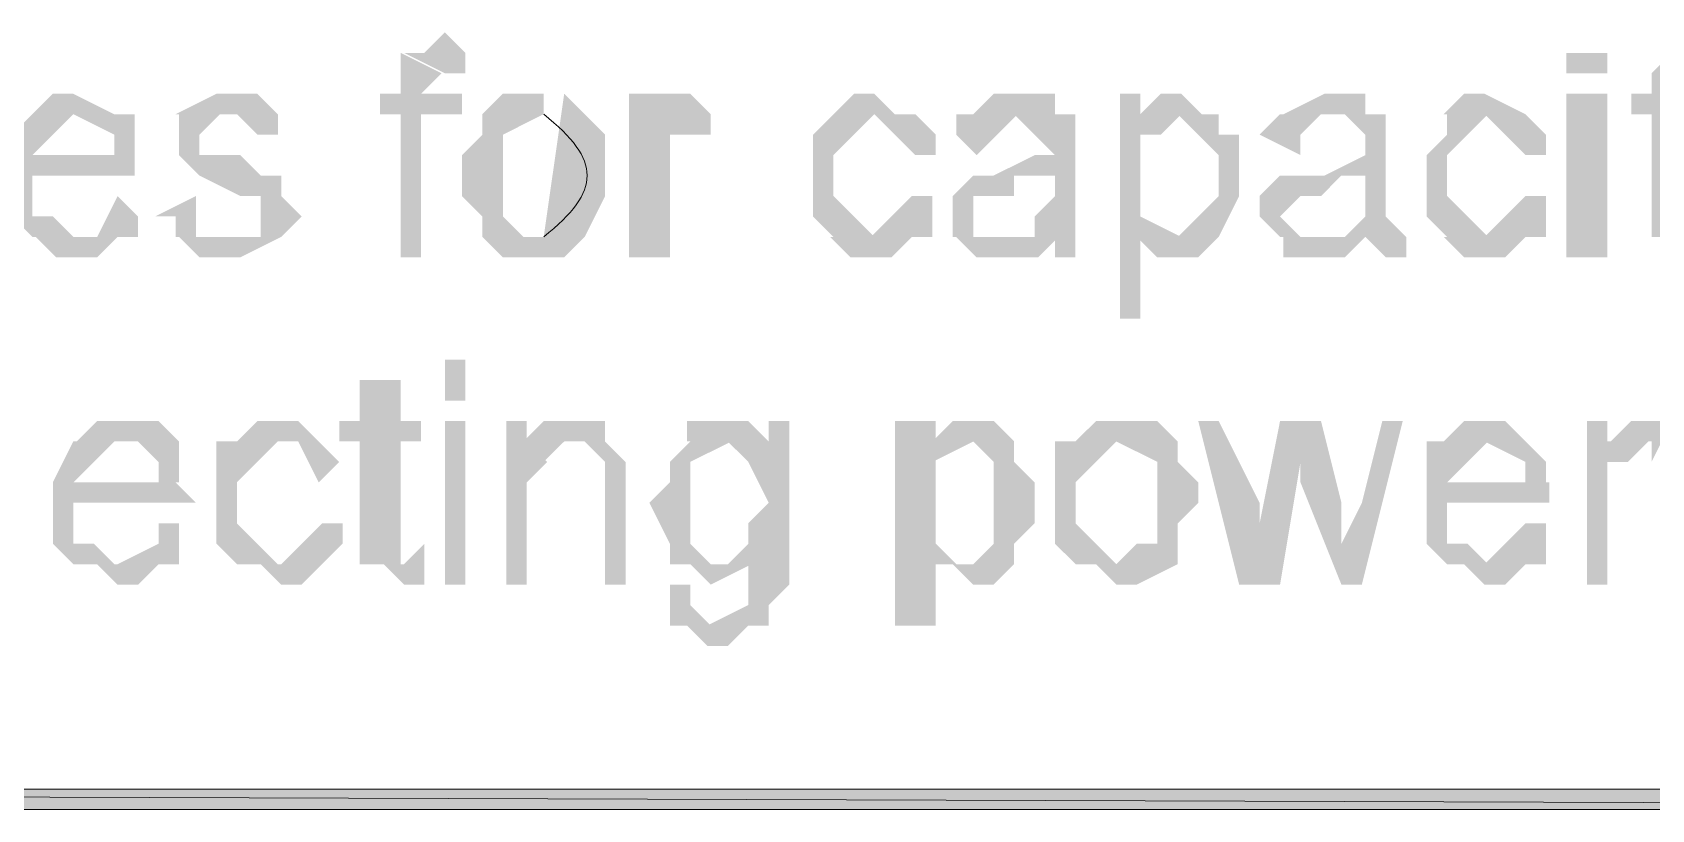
# Model space of a CAD drawing. Header units: millimetres. Extents: x 41 to 1635, y 11 to 1528.
# Drawn here: x 1480.17 to 1513.36, y 1135.36 to 1151.29 of the extents above; entities that cross this region are included whole.
import ezdxf

# ---------------------------------------------------------------- set-up
doc = ezdxf.new("R2010")
doc.units = ezdxf.units.MM
doc.header["$LTSCALE"] = 8
for name, color, linetype in [('1', 7, 'CONTINUOUS'), ('PDF2_Geometry', 7, 'CONTINUOUS'), ('PDF2_Solid Fills', 7, 'CONTINUOUS')]:
    doc.layers.add(name, color=color, linetype=linetype)

# ---------------------------------------------------------------- blocks, each defined once
blk = doc.blocks.new('Sinee')
at = {"layer": 'PDF2_Solid Fills', "transparency": 33554559}
for points in [[(243.7, -376.642), (243.28, -377.061), (242.861, -377.061), (243.7, -377.48), (244.119, -377.48), (244.119, -377.061)], [(242.791, -377.061), (242.791, -377.9), (242.372, -377.9), (242.372, -378.319), (242.791, -378.319), (242.791, -381.255), (243.21, -381.255), (243.21, -378.319), (244.049, -378.319), (244.049, -377.9), (243.21, -377.9), (243.63, -377.48)], [(268.86, -377.061), (268.441, -377.48), (268.441, -377.9), (268.022, -377.9), (268.022, -378.319), (268.441, -378.319), (268.441, -380.835), (269.28, -380.835), (268.86, -380.416), (268.86, -378.319), (269.28, -378.319), (269.28, -377.9), (268.86, -377.9)], [(236.081, -377.9), (235.662, -377.9), (235.243, -378.319), (236.081, -378.319), (236.92, -378.739), (236.92, -379.158), (235.243, -379.158), (237.339, -379.577), (237.339, -378.319), (236.92, -378.319)], [(239.017, -377.9), (238.178, -378.319), (239.436, -378.319), (239.856, -378.739), (240.275, -378.739), (240.275, -378.319), (239.856, -377.9)], [(248.312, -377.9), (247.474, -377.9), (247.474, -381.255), (248.312, -381.255), (248.312, -378.739), (248.732, -378.739), (248.312, -378.739)], [(248.732, -377.9), (248.313, -377.9), (248.313, -378.739), (249.151, -378.739), (249.151, -378.319)], [(252.506, -377.9), (252.087, -377.9), (251.667, -378.319), (252.506, -378.319), (252.925, -378.739), (253.344, -379.158), (253.764, -379.158), (253.764, -378.739), (253.344, -378.319), (252.925, -378.319)], [(255.371, -377.9), (254.952, -377.9), (254.533, -378.319), (254.113, -378.319), (255.371, -378.319), (256.21, -379.158), (255.791, -379.158), (254.952, -379.577), (254.533, -379.577), (256.21, -379.577), (256.21, -379.997), (255.791, -380.416), (255.791, -380.835), (256.21, -380.835), (256.21, -381.255), (256.629, -381.255), (256.629, -378.319), (256.21, -378.319), (256.21, -377.9)], [(257.957, -377.9), (257.538, -377.9), (257.538, -382.513), (257.957, -382.513), (257.957, -380.835), (259.635, -380.835), (258.796, -380.835), (257.957, -380.416), (257.957, -378.739), (258.376, -378.739), (257.957, -378.319)], [(258.796, -377.9), (258.377, -377.9), (257.957, -378.319), (258.377, -378.739), (258.796, -378.319), (259.635, -378.319), (259.215, -378.319)], [(262.151, -377.9), (261.732, -377.9), (260.893, -378.319), (262.151, -378.319), (262.57, -378.739), (262.57, -379.158), (261.732, -379.577), (260.893, -379.577), (262.57, -379.577), (262.57, -380.416), (262.151, -380.835), (262.57, -380.835), (262.99, -381.255), (263.409, -381.255), (263.409, -380.835), (262.99, -380.416), (262.99, -378.319), (262.57, -378.319), (262.57, -377.9)], [(265.016, -377.9), (264.597, -377.9), (264.178, -378.319), (265.016, -378.319), (265.855, -379.158), (266.274, -379.158), (266.274, -378.739), (265.855, -378.319)], [(235.243, -378.319), (234.823, -378.739), (234.823, -380.416), (235.243, -380.835), (236.081, -380.835), (235.662, -380.416), (235.243, -380.416), (235.243, -379.577), (237.339, -379.577), (235.243, -379.158), (236.081, -378.319)], [(238.248, -378.319), (238.248, -379.158), (238.667, -379.577), (239.506, -379.997), (239.925, -379.997), (239.925, -380.835), (238.248, -380.835), (238.667, -381.255), (239.506, -381.255), (240.345, -380.835), (240.764, -380.416), (240.345, -379.997), (240.345, -379.577), (239.925, -379.577), (239.506, -379.158), (238.667, -379.158), (238.667, -378.739), (239.087, -378.319)], [(244.468, -378.319), (244.468, -378.739), (244.049, -379.158), (244.049, -379.997), (244.468, -380.416), (244.468, -380.835), (245.726, -380.835), (245.307, -380.835), (244.888, -380.416), (244.888, -378.739), (245.726, -378.319)], [(251.667, -378.319), (251.248, -378.739), (251.248, -380.416), (251.667, -380.835), (252.506, -380.835), (251.667, -379.997), (251.667, -379.158), (252.506, -378.319)], [(259.565, -378.319), (258.726, -378.319), (259.146, -378.739), (259.565, -379.158), (259.565, -379.997), (258.726, -380.835), (259.565, -380.835), (259.984, -379.997), (259.984, -378.739), (259.565, -378.739)], [(260.823, -378.319), (260.404, -378.739), (261.242, -379.158), (261.242, -378.739), (261.662, -378.319)], [(264.248, -378.319), (264.248, -378.739), (263.828, -379.158), (263.828, -380.416), (264.248, -380.835), (265.086, -380.835), (264.248, -379.997), (264.248, -379.158), (265.086, -378.319)], [(254.533, -379.577), (254.113, -379.997), (254.113, -380.835), (254.952, -380.835), (254.533, -380.835), (254.533, -379.997), (255.371, -379.997), (255.371, -379.577), (256.21, -379.577)], [(260.823, -379.577), (260.404, -379.997), (260.404, -380.416), (260.823, -380.835), (261.662, -380.835), (261.242, -380.835), (260.823, -380.416), (261.242, -379.997), (261.662, -379.997), (262.081, -379.577), (262.5, -379.577)], [(236.99, -379.997), (236.571, -380.835), (235.313, -380.835), (235.732, -381.255), (236.571, -381.255), (236.99, -380.835), (237.409, -380.835), (237.409, -380.416)], [(238.597, -379.997), (237.759, -380.416), (238.178, -380.416), (238.178, -380.835), (239.436, -380.835), (238.597, -380.835)], [(253.275, -379.997), (252.855, -380.416), (252.436, -380.835), (251.597, -380.835), (252.017, -381.255), (252.855, -381.255), (253.275, -380.835), (253.694, -380.835), (253.694, -379.997)], [(265.855, -379.997), (265.016, -380.835), (264.178, -380.835), (264.597, -381.255), (265.436, -381.255), (265.855, -380.835), (266.274, -380.835), (266.274, -379.997)], [(255.861, -380.835), (254.183, -380.835), (254.603, -381.255), (255.861, -381.255), (256.28, -380.835)], [(262.151, -380.835), (260.893, -380.835), (260.893, -381.255), (262.151, -381.255), (262.57, -380.835)], [(242.791, -383.771), (241.952, -383.771), (241.952, -384.609), (241.533, -384.609), (241.533, -385.029), (241.952, -385.029), (241.952, -387.545), (242.791, -387.545), (242.791, -385.029), (243.21, -385.029), (243.21, -384.609), (242.791, -384.609)], [(236.99, -384.61), (236.571, -384.61), (236.151, -385.029), (237.409, -385.029), (237.829, -385.448), (237.829, -385.868), (236.151, -385.868), (238.248, -385.868), (238.248, -385.029), (237.829, -384.61)], [(240.275, -384.61), (239.856, -384.61), (239.436, -385.029), (240.694, -385.029), (241.114, -385.868), (241.533, -385.448), (240.694, -384.61)], [(245.377, -384.61), (244.958, -384.61), (244.958, -387.964), (245.377, -387.964), (245.377, -385.868), (245.796, -385.448), (245.377, -385.029)], [(246.146, -384.61), (245.726, -384.61), (245.307, -385.029), (245.726, -385.448), (246.146, -385.029), (246.984, -385.029), (246.984, -384.61)], [(249.081, -384.61), (248.662, -384.61), (248.662, -385.029), (249.5, -385.029), (249.92, -385.448), (250.339, -385.029), (249.92, -384.61)], [(250.759, -384.61), (250.339, -384.61), (250.339, -385.029), (249.92, -385.448), (250.339, -386.287), (249.92, -386.706), (249.92, -387.126), (249.501, -387.545), (250.759, -387.545)], [(253.764, -384.61), (252.925, -384.61), (252.925, -388.803), (253.764, -388.803), (253.764, -387.545), (255.441, -387.545), (254.183, -387.545), (253.764, -387.126), (253.764, -385.029)], [(254.533, -384.61), (254.113, -384.61), (253.694, -385.029), (253.694, -385.448), (254.533, -385.029), (254.952, -384.61)], [(254.952, -384.61), (254.533, -385.029), (254.952, -385.448), (254.952, -387.126), (254.533, -387.545), (255.371, -387.545), (255.371, -387.126), (255.791, -386.706), (255.791, -385.868), (255.371, -385.448), (255.371, -385.029)], [(257.468, -384.61), (257.049, -384.61), (256.629, -385.029), (257.468, -385.029), (258.307, -385.448), (258.307, -387.126), (257.887, -387.126), (257.468, -387.545), (256.629, -387.545), (257.049, -387.545), (257.468, -387.964), (257.887, -387.964), (258.726, -387.545), (258.726, -386.706), (259.145, -386.287), (259.145, -385.868), (258.726, -385.448), (258.726, -385.029), (258.307, -384.61)], [(259.565, -384.61), (259.146, -384.61), (259.984, -387.964), (260.404, -387.126), (260.404, -386.287)], [(261.662, -384.61), (260.823, -384.61), (260.404, -386.706), (260.404, -387.126), (259.984, -387.964), (260.823, -387.964), (261.242, -385.448)], [(261.662, -384.61), (261.242, -385.448), (261.242, -385.868), (262.081, -387.964), (262.081, -386.287)], [(263.339, -384.61), (262.92, -384.61), (262.5, -386.287), (262.081, -387.126), (262.081, -387.964), (262.5, -387.964)], [(265.016, -384.61), (264.597, -384.61), (264.178, -385.029), (265.016, -385.029), (265.855, -385.448), (265.855, -385.868), (264.178, -385.868), (266.274, -385.868), (266.274, -385.448), (265.436, -384.61)], [(267.533, -384.61), (267.113, -384.61), (267.113, -387.964), (267.533, -387.964), (267.533, -385.448), (267.952, -385.448), (268.371, -385.029), (267.533, -385.029)], [(268.441, -384.61), (268.022, -384.61), (267.602, -385.029), (268.441, -385.029), (268.441, -385.448), (268.86, -384.61)], [(236.081, -385.029), (235.662, -385.868), (235.662, -387.126), (236.081, -387.545), (236.92, -387.545), (236.501, -387.126), (236.081, -387.126), (236.081, -386.287), (238.598, -386.287), (238.178, -385.868), (236.081, -385.868), (236.92, -385.029)], [(239.436, -385.029), (239.017, -385.029), (239.017, -387.126), (239.436, -387.545), (240.275, -387.545), (239.436, -386.706), (239.436, -385.868), (240.275, -385.029)], [(246.984, -385.029), (246.146, -385.029), (246.565, -385.029), (246.984, -385.448), (246.984, -387.964), (247.404, -387.964), (247.404, -385.448)], [(248.732, -385.029), (248.313, -385.448), (248.313, -385.868), (247.893, -386.287), (248.313, -387.126), (248.313, -387.545), (248.732, -387.545), (249.151, -387.964), (249.99, -387.545), (250.829, -387.545), (249.151, -387.545), (248.732, -387.126), (248.732, -385.448), (249.571, -385.029)], [(256.63, -385.029), (256.21, -385.029), (256.21, -387.126), (256.63, -387.545), (257.468, -387.545), (256.63, -386.706), (256.63, -385.868), (257.468, -385.029)], [(264.248, -385.029), (263.828, -385.029), (263.828, -387.126), (264.248, -387.545), (265.086, -387.545), (264.667, -387.126), (264.248, -387.126), (264.248, -386.287), (266.344, -386.287), (266.344, -385.868), (264.248, -385.868), (265.086, -385.029)], [(237.829, -386.706), (237.829, -387.125), (236.99, -387.545), (236.151, -387.545), (236.571, -387.545), (236.99, -387.964), (237.409, -387.964), (237.829, -387.545), (238.248, -387.545), (238.248, -386.706)], [(241.184, -386.706), (240.345, -387.545), (239.506, -387.545), (239.926, -387.545), (240.345, -387.964), (240.764, -387.964), (241.603, -387.125), (241.603, -386.706)], [(265.855, -386.706), (265.016, -387.545), (264.178, -387.545), (264.597, -387.545), (265.016, -387.964), (265.436, -387.964), (265.855, -387.545), (266.274, -387.545), (266.274, -386.706)], [(243.28, -387.125), (242.861, -387.545), (242.022, -387.545), (242.442, -387.545), (242.861, -387.964), (243.28, -387.964)], [(250.759, -387.545), (249.92, -387.545), (249.92, -388.384), (249.081, -388.803), (248.242, -388.803), (248.662, -388.803), (249.081, -389.222), (249.501, -389.222), (249.92, -388.803), (250.339, -388.803), (250.339, -388.384), (250.759, -387.964)], [(255.371, -387.545), (253.694, -387.545), (254.113, -387.545), (254.533, -387.964), (254.952, -387.964)], [(248.312, -387.964), (248.312, -388.803), (249.151, -388.803), (248.732, -388.383), (248.732, -387.964)]]:
    blk.add_hatch(color=256, dxfattribs=at).paths.add_polyline_path(points)
h = blk.add_hatch(color=256, dxfattribs=at)
h.paths.add_polyline_path([(245.726, -377.9), (244.888, -377.9), (244.468, -378.319), (245.726, -378.319)], flags=0)
h.paths.add_polyline_path([(245.726, -380.835), (244.468, -380.835), (244.888, -381.255), (246.146, -381.255), (246.565, -380.835), (246.984, -379.997), (246.984, -378.739), (246.146, -377.9)], flags=0)
at = {"layer": 'PDF2_Geometry', "lineweight": 5}
for points in [[(186.598, -392.158), (187.437, -392.577), (311.138, -392.577)], [(186.598, -392.158), (311.983, -392.158), (311.138, -392.577)], [(216.023, -392.158), (249.15, -392.158)], [(249.081, -392.158), (282.629, -392.158)], [(226.506, -392.577), (249.151, -392.577)], [(249.081, -392.577), (272.144, -392.577)]]:
    blk.add_lwpolyline(points, close=True, dxfattribs=at)
for points in [[(216.023, -392.158), (249.15, -392.158), (216.023, -392.158)], [(249.081, -392.158), (282.629, -392.158), (249.081, -392.158)], [(226.506, -392.577), (249.151, -392.577), (226.506, -392.577)], [(249.081, -392.577), (272.144, -392.577), (249.081, -392.577)]]:
    blk.add_lwpolyline(points, dxfattribs=at)
blk.add_open_spline([(245.726, -378.319), (246.914, -379.27), (246.914, -379.885), (245.726, -380.835)], degree=3, dxfattribs=at)
at = {"layer": 'PDF2_Solid Fills', "lineweight": 5, "transparency": 33554559}
for points in [[(266.694, -377.481), (267.533, -377.481), (266.694, -377.061), (267.533, -377.061)], [(266.694, -381.255), (267.533, -381.255), (266.694, -377.9), (267.533, -377.9)], [(254.183, -378.319), (254.183, -378.739), (255.441, -378.319), (254.603, -379.158)], [(259.565, -380.835), (257.888, -380.835), (259.146, -381.255), (258.307, -381.255)], [(243.7, -384.19), (244.119, -384.19), (243.7, -383.351), (244.119, -383.351)], [(243.7, -387.964), (244.119, -387.964), (243.7, -384.609), (244.119, -384.609)], [(186.598, -392.158), (187.437, -392.577), (311.138, -392.577)], [(186.598, -392.158), (311.983, -392.158), (311.138, -392.577)]]:
    blk.add_solid(points, dxfattribs=at)

msp = doc.modelspace()

# ---------------------------------------------------------------- block references
at = {"layer": '1'}
msp.add_blockref('Sinee', (1244.924, 1527.933), dxfattribs=at)

doc.saveas('drawing.dxf')
